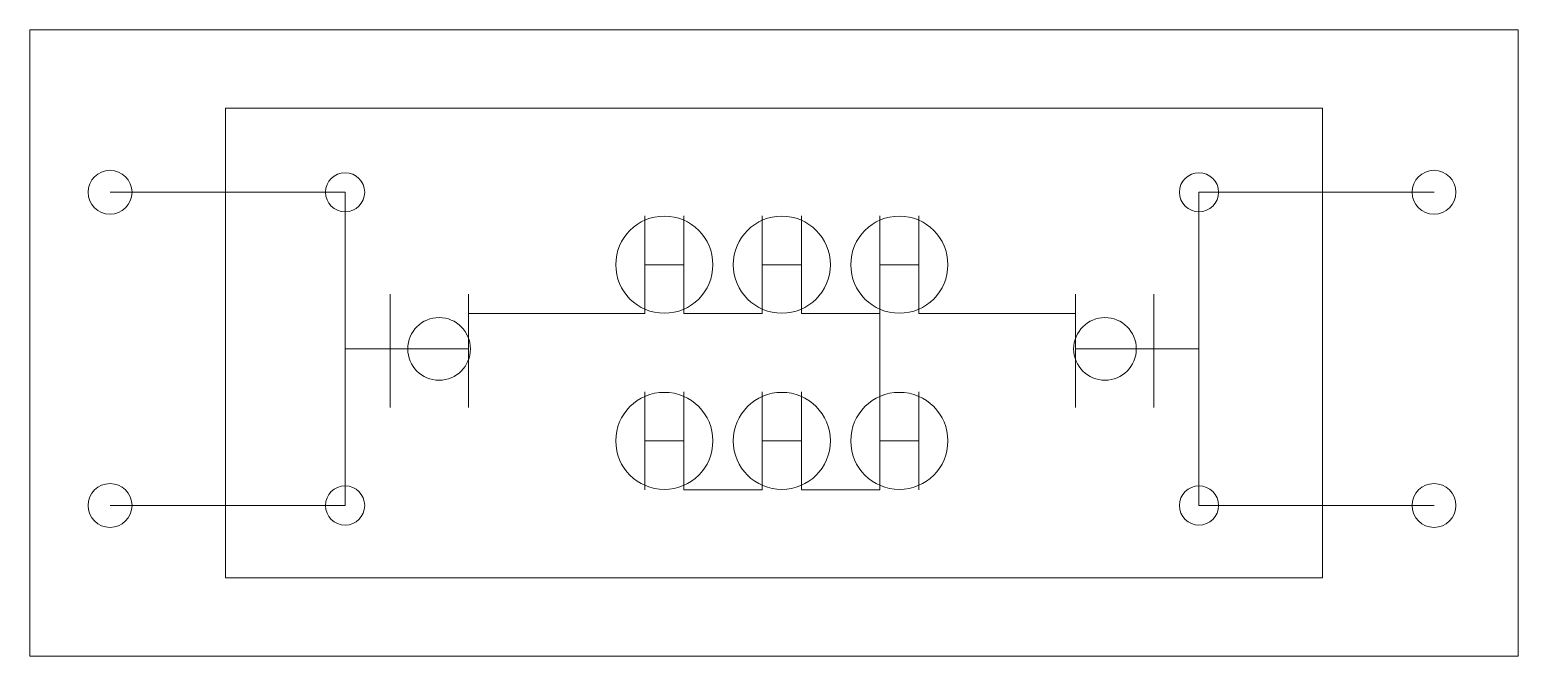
# Model space of a CAD drawing. Header units: millimetres. Extents: x -40 to 150, y -20 to 60.
import ezdxf

# ---------------------------------------------------------------- set-up
doc = ezdxf.new("R2010")
doc.units = ezdxf.units.MM
for name, color, linetype, lineweight in [('Guide1', 2, 'CONTINUOUS', 0), ('Guide2', 3, 'CONTINUOUS', 0), ('Guide3', 4, 'CONTINUOUS', 0), ('Guide4', 5, 'CONTINUOUS', 0), ('Laser', 7, 'CONTINUOUS', 0), ('RadioFrontGuide', 6, 'CONTINUOUS', 0)]:
    doc.layers.add(name, color=color, linetype=linetype, lineweight=lineweight)

msp = doc.modelspace()

# ---------------------------------------------------------------- linework, layer by layer
at = {"layer": 'Guide1', "lineweight": 0}
for p, q in [((16, 23.75), (16, 26.25)), ((93.5, 23.75), (93.5, 26.25)), ((38.5, 23.75), (16, 23.75)), ((43.5, 23.75), (53.5, 23.75)), ((58.5, 23.75), (68.5, 23.75)), ((68.5, 23.75), (68.5, 13.75)), ((73.5, 23.75), (93.5, 23.75)), ((43.5, 1.25), (53.5, 1.25)), ((58.5, 1.25), (68.5, 1.25))]:
    msp.add_line(p, q, dxfattribs=at)
at = {"layer": 'Guide2', "lineweight": 0}
for p, q in [((38.5, 30), (38.5, 36.25)), ((43.5, 30), (43.5, 36.25)), ((53.5, 30), (53.5, 36.25)), ((58.5, 30), (58.5, 36.25)), ((68.5, 30), (68.5, 36.25)), ((73.5, 30), (73.5, 36.25)), ((41, 30), (38.5, 30)), ((38.5, 30), (38.5, 23.75)), ((41, 30), (43.5, 30)), ((43.5, 30), (43.5, 23.75)), ((56, 30), (53.5, 30)), ((53.5, 30), (53.5, 23.75)), ((56, 30), (58.5, 30)), ((58.5, 30), (58.5, 23.75)), ((71, 30), (68.5, 30)), ((68.5, 30), (68.5, 23.75)), ((71, 30), (73.5, 30)), ((73.5, 30), (73.5, 23.75)), ((6, 19.25), (6, 26.25)), ((16, 19.25), (16, 26.25)), ((93.5, 19.25), (93.5, 26.25)), ((103.5, 19.25), (103.5, 26.25)), ((11, 19.25), (6, 19.25)), ((6, 19.25), (6, 11.75)), ((11, 19.25), (16, 19.25)), ((16, 19.25), (16, 11.75)), ((98.5, 19.25), (93.5, 19.25)), ((93.5, 19.25), (93.5, 11.75)), ((98.5, 19.25), (103.5, 19.25)), ((103.5, 19.25), (103.5, 11.75)), ((38.5, 7.5), (38.5, 13.75)), ((43.5, 7.5), (43.5, 13.75)), ((53.5, 7.5), (53.5, 13.75)), ((58.5, 7.5), (58.5, 13.75)), ((68.5, 7.5), (68.5, 13.75)), ((73.5, 7.5), (73.5, 13.75)), ((41, 7.5), (38.5, 7.5)), ((38.5, 7.5), (38.5, 1.25)), ((41, 7.5), (43.5, 7.5)), ((43.5, 7.5), (43.5, 1.25)), ((56, 7.5), (53.5, 7.5)), ((53.5, 7.5), (53.5, 1.25)), ((56, 7.5), (58.5, 7.5)), ((58.5, 7.5), (58.5, 1.25)), ((71, 7.5), (68.5, 7.5)), ((68.5, 7.5), (68.5, 1.25)), ((71, 7.5), (73.5, 7.5)), ((73.5, 7.5), (73.5, 1.25))]:
    msp.add_line(p, q, dxfattribs=at)
at = {"layer": 'Guide3'}
for p, q in [((0.25, 19.25), (0.25, 39.25)), ((109.25, 19.25), (109.25, 39.25)), ((12.25, 19.25), (0.25, 19.25)), ((0.25, 19.25), (0.25, -0.75)), ((97.25, 19.25), (109.25, 19.25)), ((109.25, 19.25), (109.25, -0.75))]:
    msp.add_line(p, q, dxfattribs=at)
at = {"layer": 'Guide4'}
for p, q in [((0.25, 39.25), (-29.75, 39.25)), ((109.25, 39.25), (139.25, 39.25)), ((0.25, -0.75), (-29.75, -0.75)), ((109.25, -0.75), (139.25, -0.75))]:
    msp.add_line(p, q, dxfattribs=at)
at = {"layer": 'Laser'}
for p, q in [((-40, 60), (150, 60)), ((-40, -20), (-40, 60)), ((150, 60), (150, -20)), ((150, -20), (-40, -20))]:
    msp.add_line(p, q, dxfattribs=at)
for centre, radius in [((-29.75, 39.25), 2.8), ((139.25, 39.25), 2.8), ((0.25, 39.25), 2.5), ((109.25, 39.25), 2.5), ((-29.75, -0.75), 2.8), ((139.25, -0.75), 2.8), ((0.25, -0.75), 2.5), ((109.25, -0.75), 2.5)]:
    msp.add_circle(centre, radius, dxfattribs=at)
at = {"layer": 'Laser', "lineweight": 0}
for centre, radius in [((41, 30), 6.2), ((56, 30), 6.2), ((71, 30), 6.2), ((12.25, 19.25), 4), ((97.25, 19.25), 4), ((41, 7.5), 6.2), ((56, 7.5), 6.2), ((71, 7.5), 6.2)]:
    msp.add_circle(centre, radius, dxfattribs=at)
at = {"layer": 'RadioFrontGuide'}
for p, q in [((125, 50), (-15, 50)), ((-15, 50), (-15, -10)), ((125, -10), (125, 50)), ((-15, -10), (125, -10))]:
    msp.add_line(p, q, dxfattribs=at)

doc.saveas('drawing.dxf')
